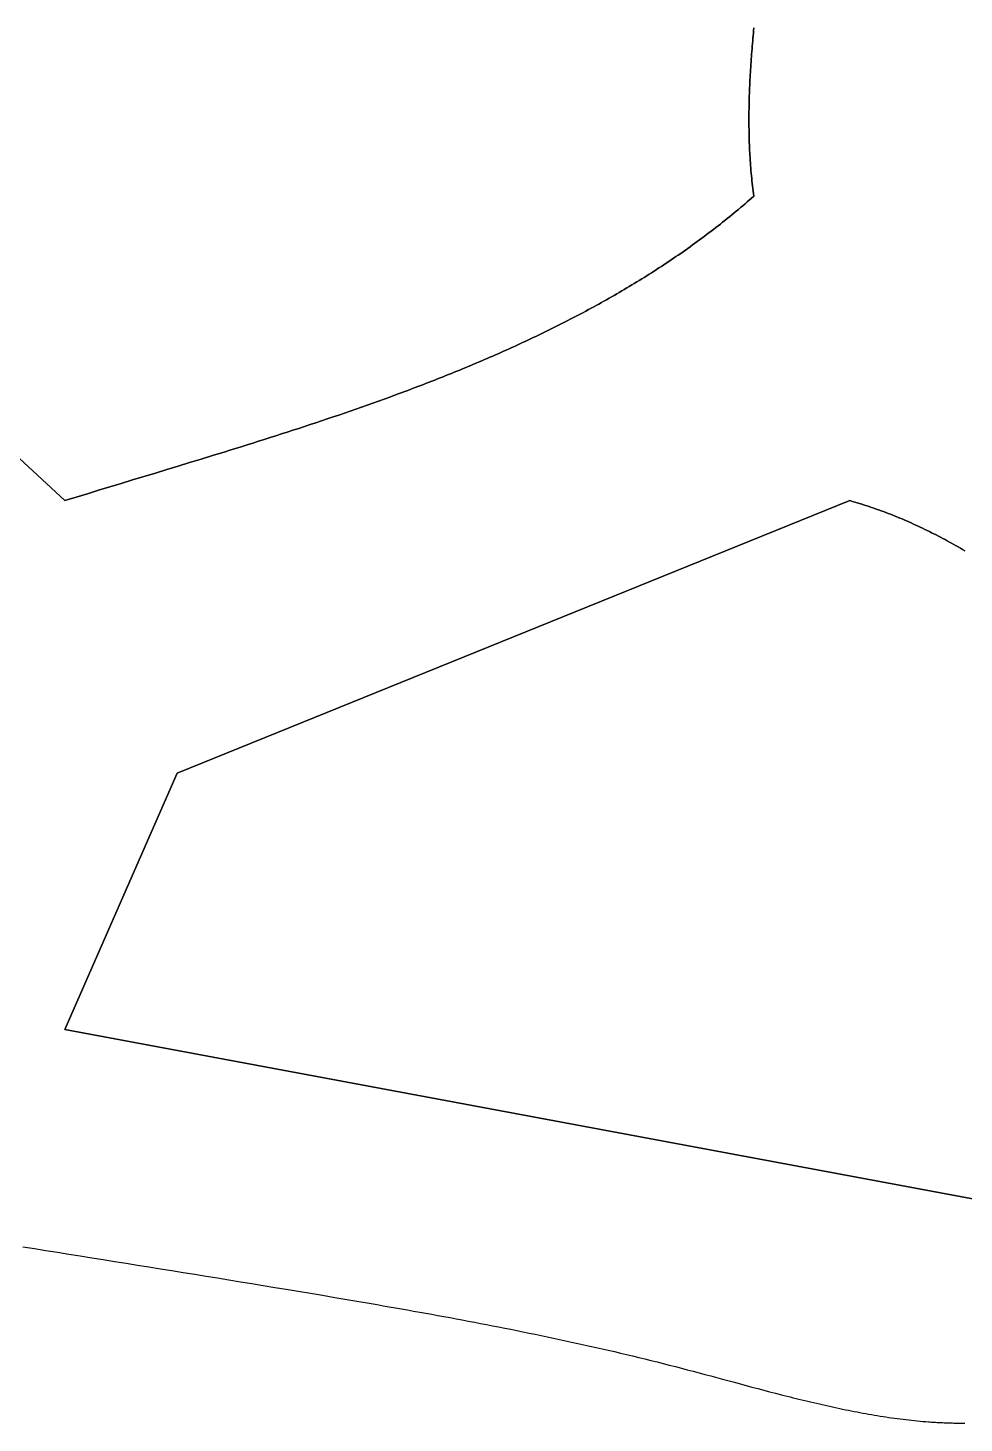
# Model space of a CAD drawing. Header units: millimetres. Extents: x -97041 to 275168, y -12500 to 263793.
# Drawn here: x 173182 to 190351, y 2132 to 27709 of the extents above; entities that cross this region are included whole.
import ezdxf

# ---------------------------------------------------------------- set-up
doc = ezdxf.new("R2010")
doc.units = ezdxf.units.MM
doc.layers.add('CLOSED_AREAS', color=7, linetype='Continuous')
doc.layers.add('REGION_HOLES', color=7, linetype='Continuous')

msp = doc.modelspace()

# ---------------------------------------------------------------- linework, layer by layer
at = {"layer": 'CLOSED_AREAS'}
for points in [[(165929.713, 26387.297), (173861.679, 19042.885), (173964.217, 19074.689), (174066.929, 19106.445), (174169.807, 19138.159), (174272.847, 19169.837), (174479.39, 19233.106), (174686.512, 19296.296), (174894.17, 19359.451), (175102.318, 19422.616), (175519.91, 19549.154), (175729.264, 19612.616), (175938.931, 19676.265), (176148.867, 19740.147), (176359.027, 19804.305), (176569.367, 19868.784), (176674.59, 19901.158), (176779.842, 19933.629), (176885.117, 19966.203), (176990.408, 19998.884), (177095.711, 20031.68), (177201.021, 20064.594), (177306.33, 20097.633), (177411.635, 20130.803), (177516.929, 20164.108), (177622.207, 20197.555), (177727.463, 20231.148), (177832.692, 20264.895), (177937.889, 20298.799), (178043.046, 20332.867), (178148.16, 20367.104), (178253.224, 20401.516), (178358.234, 20436.109), (178463.182, 20470.887), (178568.065, 20505.856), (178672.876, 20541.023), (178777.609, 20576.392), (178882.26, 20611.969), (178986.822, 20647.76), (179091.291, 20683.771), (179195.66, 20720.006), (179299.924, 20756.471), (179404.077, 20793.172), (179508.114, 20830.115), (179612.03, 20867.305), (179715.818, 20904.747), (179819.473, 20942.447), (179922.991, 20980.412), (179974.695, 20999.494), (180026.364, 21018.645), (180077.995, 21037.864), (180129.587, 21057.153), (180181.141, 21076.512), (180232.656, 21095.942), (180284.13, 21115.443), (180335.564, 21135.016), (180386.956, 21154.662), (180438.306, 21174.382), (180489.613, 21194.176), (180540.876, 21214.045), (180592.095, 21233.99), (180643.269, 21254.011), (180694.397, 21274.109), (180745.479, 21294.284), (180796.514, 21314.539), (180847.501, 21334.872), (180898.44, 21355.285), (180949.329, 21375.779), (181000.168, 21396.353), (181050.957, 21417.01), (181101.695, 21437.749), (181152.381, 21458.572), (181203.014, 21479.479), (181253.594, 21500.47), (181304.119, 21521.547), (181354.59, 21542.709), (181405.006, 21563.959), (181455.365, 21585.296), (181505.668, 21606.721), (181555.913, 21628.235), (181606.1, 21649.838), (181656.228, 21671.532), (181706.297, 21693.317), (181756.305, 21715.193), (181806.252, 21737.161), (181856.138, 21759.223), (181905.961, 21781.378), (181955.721, 21803.628), (182005.417, 21825.973), (182055.049, 21848.414), (182104.616, 21870.951), (182154.117, 21893.585), (182203.551, 21916.317), (182252.918, 21939.148), (182302.218, 21962.078), (182351.448, 21985.108), (182400.61, 22008.239), (182449.701, 22031.471), (182498.722, 22054.805), (182547.671, 22078.242), (182596.548, 22101.782), (182645.352, 22125.426), (182694.083, 22149.176), (182742.74, 22173.03), (182791.322, 22196.991), (182839.828, 22221.059), (182888.258, 22245.235), (182936.611, 22269.518), (182984.887, 22293.911), (183033.084, 22318.414), (183081.202, 22343.026), (183129.241, 22367.75), (183177.199, 22392.586), (183225.075, 22417.534), (183272.871, 22442.595), (183320.583, 22467.771), (183368.212, 22493.06), (183415.758, 22518.465), (183463.219, 22543.986), (183510.595, 22569.624), (183557.884, 22595.379), (183605.087, 22621.252), (183652.203, 22647.243), (183699.23, 22673.354), (183746.169, 22699.586), (183793.019, 22725.938), (183839.778, 22752.411), (183886.446, 22779.007), (183933.023, 22805.725), (183979.508, 22832.567), (184025.899, 22859.534), (184072.198, 22886.625), (184118.401, 22913.842), (184164.51, 22941.186), (184210.523, 22968.656), (184256.44, 22996.254), (184302.26, 23023.981), (184347.982, 23051.837), (184393.605, 23079.823), (184439.129, 23107.939), (184484.554, 23136.186), (184529.878, 23164.566), (184575.1, 23193.078), (184620.221, 23221.723), (184665.239, 23250.502), (184710.154, 23279.416), (184754.964, 23308.465), (184799.67, 23337.651), (184844.271, 23366.973), (184888.765, 23396.433), (184933.153, 23426.031), (184977.433, 23455.768), (185021.605, 23485.644), (185065.668, 23515.661), (185109.622, 23545.818), (185153.465, 23576.117), (185197.197, 23606.559), (185240.818, 23637.143), (185284.326, 23667.872), (185327.721, 23698.744), (185371.002, 23729.762), (185414.169, 23760.926), (185457.221, 23792.236), (185500.157, 23823.693), (185542.977, 23855.299), (185585.679, 23887.053), (185628.264, 23918.956), (185670.729, 23951.009), (185713.076, 23983.213), (185755.302, 24015.568), (185797.408, 24048.075), (185839.392, 24080.735), (185881.255, 24113.549), (185922.994, 24146.516), (185964.61, 24179.639), (186006.102, 24212.917), (186047.469, 24246.351), (186088.711, 24279.942), (186129.826, 24313.691), (186170.815, 24347.598), (186211.675, 24381.664), (186252.408, 24415.89), (186293.011, 24450.277), (186333.485, 24484.824), (186373.828, 24519.533), (186414.04, 24554.405), (186454.12, 24589.44), (186494.068, 24624.638), (186487.856, 24671.242), (186481.889, 24717.883), (186476.166, 24764.562), (186470.685, 24811.278), (186465.442, 24858.03), (186460.436, 24904.818), (186455.664, 24951.641), (186451.123, 24998.499), (186446.812, 25045.391), (186442.727, 25092.317), (186438.866, 25139.276), (186435.227, 25186.268), (186431.808, 25233.292), (186428.605, 25280.348), (186425.617, 25327.435), (186422.841, 25374.553), (186420.275, 25421.701), (186417.916, 25468.879), (186415.761, 25516.086), (186413.809, 25563.321), (186412.057, 25610.585), (186410.502, 25657.876), (186409.142, 25705.194), (186407.975, 25752.539), (186406.997, 25799.91), (186406.208, 25847.307), (186405.603, 25894.729), (186405.182, 25942.175), (186404.94, 25989.645), (186404.877, 26037.139), (186404.989, 26084.655), (186405.274, 26132.195), (186405.73, 26179.756), (186406.354, 26227.339), (186407.143, 26274.942), (186408.096, 26322.566), (186409.21, 26370.211), (186410.482, 26417.874), (186411.91, 26465.556), (186413.492, 26513.257), (186415.224, 26560.976), (186417.105, 26608.712), (186419.133, 26656.465), (186421.304, 26704.234), (186423.617, 26752.019), (186426.068, 26799.82), (186428.656, 26847.635), (186431.378, 26895.465), (186434.232, 26943.308), (186437.215, 26991.165), (186440.324, 27039.034), (186443.558, 27086.916), (186446.913, 27134.809), (186450.388, 27182.714), (186453.98, 27230.629), (186457.686, 27278.555), (186461.504, 27326.49), (186465.432, 27374.435), (186469.468, 27422.388), (186473.607, 27470.349), (186477.85, 27518.318), (186482.192, 27566.294), (186486.631, 27614.277), (186491.166, 27662.266), (186495.793, 27710.26)], [(190363.547, 18123.474), (190323.524, 18146.963), (190283.424, 18170.269), (190243.248, 18193.39), (190202.995, 18216.325), (190162.664, 18239.072), (190122.255, 18261.629), (190081.766, 18283.996), (190041.198, 18306.17), (190000.55, 18328.151), (189959.82, 18349.935), (189919.009, 18371.522), (189878.115, 18392.911), (189837.138, 18414.099), (189796.078, 18435.085), (189754.934, 18455.868), (189713.704, 18476.446), (189672.389, 18496.817), (189630.988, 18516.98), (189589.5, 18536.933), (189547.924, 18556.675), (189506.26, 18576.204), (189464.507, 18595.518), (189422.665, 18614.616), (189380.733, 18633.497), (189338.71, 18652.159), (189296.595, 18670.6), (189254.388, 18688.818), (189212.089, 18706.813), (189169.696, 18724.583), (189127.209, 18742.125), (189084.628, 18759.439), (189041.951, 18776.522), (188999.178, 18793.374), (188956.309, 18809.993), (188913.342, 18826.376), (188870.278, 18842.524), (188827.114, 18858.433), (188783.852, 18874.103), (188740.49, 18889.531), (188697.027, 18904.717), (188653.463, 18919.659), (188609.797, 18934.355), (188566.029, 18948.804), (188522.158, 18963.003), (188478.182, 18976.952), (188434.103, 18990.649), (188389.918, 19004.093), (188345.628, 19017.281), (188301.231, 19030.212), (188256.727, 19042.885), (175918.114, 14048.684), (173861.679, 9348.26), (191194.492, 6116.719)], [(173091.822, 5363.246), (173302.106, 5330.308), (173512.345, 5297.286), (173722.537, 5264.183), (173932.683, 5230.998), (174142.784, 5197.731), (174352.84, 5164.385), (174562.852, 5130.958), (174772.818, 5097.453), (174982.741, 5063.869), (175192.621, 5030.207), (175402.456, 4996.468), (175612.249, 4962.652), (175821.999, 4928.76), (176031.707, 4894.793), (176241.373, 4860.751), (176450.997, 4826.634), (176660.58, 4792.445), (176870.122, 4758.182), (177079.623, 4723.847), (177289.084, 4689.44), (177498.506, 4654.962), (177707.887, 4620.413), (177917.229, 4585.795), (178140.021, 4548.864), (178362.774, 4511.818), (178585.495, 4474.62), (178808.191, 4437.236), (179030.866, 4399.628), (179253.526, 4361.76), (179364.853, 4342.718), (179476.179, 4323.597), (179587.504, 4304.392), (179698.829, 4285.1), (179810.156, 4265.716), (179921.483, 4246.236), (180032.814, 4226.654), (180144.147, 4206.966), (180255.485, 4187.168), (180366.827, 4167.255), (180478.175, 4147.223), (180589.528, 4127.067), (180700.889, 4106.783), (180812.257, 4086.365), (180923.634, 4065.81), (181035.02, 4045.114), (181146.416, 4024.27), (181257.822, 4003.276), (181369.24, 3982.125), (181480.67, 3960.815), (181592.113, 3939.34), (181703.57, 3917.696), (181815.041, 3895.878), (181926.527, 3873.881), (182038.029, 3851.702), (182149.548, 3829.336), (182261.084, 3806.777), (182372.638, 3784.022), (182484.211, 3761.067), (182595.804, 3737.905), (182707.417, 3714.534), (182819.051, 3690.948), (182930.707, 3667.143), (183042.386, 3643.115), (183154.088, 3618.858), (183265.814, 3594.368), (183377.566, 3569.642), (183489.342, 3544.673), (183601.145, 3519.459), (183712.976, 3493.993), (183824.834, 3468.272), (183936.72, 3442.291), (184048.636, 3416.046), (184160.582, 3389.532), (184272.559, 3362.744), (184384.568, 3335.678), (184496.609, 3308.33), (184608.683, 3280.694), (184720.791, 3252.767), (184832.933, 3224.544), (184945.111, 3196.02), (185057.324, 3167.191), (185165.268, 3139.181), (185273.239, 3110.92), (185381.231, 3082.442), (185489.239, 3053.78), (185597.256, 3024.969), (185705.275, 2996.044), (185921.298, 2937.988), (186137.255, 2879.888), (186245.194, 2850.908), (186353.099, 2822.019), (186460.962, 2793.258), (186568.777, 2764.657), (186676.539, 2736.252), (186784.241, 2708.077), (186891.877, 2680.166), (186999.44, 2652.553), (187053.192, 2638.87), (187106.924, 2625.274), (187160.635, 2611.77), (187214.324, 2598.363), (187267.99, 2585.056), (187321.632, 2571.853), (187375.25, 2558.76), (187428.843, 2545.78), (187482.409, 2532.918), (187535.949, 2520.178), (187589.462, 2507.564), (187642.946, 2495.081), (187696.401, 2482.733), (187749.826, 2470.524), (187803.221, 2458.458), (187856.584, 2446.54), (187909.915, 2434.775), (187963.212, 2423.166), (188016.476, 2411.717), (188069.706, 2400.434), (188122.9, 2389.32), (188176.058, 2378.38), (188229.179, 2367.618), (188282.262, 2357.037), (188335.307, 2346.644), (188388.313, 2336.441), (188441.278, 2326.434), (188494.203, 2316.626), (188547.086, 2307.021), (188599.926, 2297.625), (188652.724, 2288.441), (188705.477, 2279.474), (188758.186, 2270.728), (188810.849, 2262.207), (188863.466, 2253.916), (188916.035, 2245.858), (188968.557, 2238.039), (189021.03, 2230.463), (189073.454, 2223.133), (189125.827, 2216.054), (189178.149, 2209.23), (189230.42, 2202.667), (189282.638, 2196.367), (189334.802, 2190.336), (189386.913, 2184.577), (189438.968, 2179.095), (189490.968, 2173.894), (189542.911, 2168.979), (189594.797, 2164.354), (189646.625, 2160.023), (189698.394, 2155.99), (189724.256, 2154.087), (189750.103, 2152.26), (189775.935, 2150.51), (189801.752, 2148.837), (189827.553, 2147.242), (189853.339, 2145.726), (189879.11, 2144.288), (189904.865, 2142.93), (189930.604, 2141.652), (189956.328, 2140.454), (189982.035, 2139.337), (190007.727, 2138.302), (190033.403, 2137.349), (190059.062, 2136.479), (190084.705, 2135.692), (190110.332, 2134.989), (190135.942, 2134.37), (190161.536, 2133.835), (190187.113, 2133.387), (190212.673, 2133.024), (190238.216, 2132.747), (190263.743, 2132.558), (190289.252, 2132.456), (190314.744, 2132.442), (190340.219, 2132.517), (190365.676, 2132.68)]]:
    msp.add_lwpolyline(points, dxfattribs=at)
at = {"layer": 'REGION_HOLES'}
for points in [[(186495.793, 27710.26), (186491.166, 27662.266), (186486.631, 27614.277), (186482.192, 27566.294), (186477.85, 27518.318), (186473.607, 27470.349), (186469.468, 27422.388), (186465.432, 27374.435), (186461.504, 27326.49), (186457.686, 27278.555), (186453.98, 27230.629), (186450.388, 27182.714), (186446.913, 27134.809), (186443.558, 27086.916), (186440.324, 27039.034), (186437.215, 26991.165), (186434.232, 26943.308), (186431.378, 26895.465), (186428.656, 26847.635), (186426.068, 26799.82), (186423.617, 26752.019), (186421.304, 26704.234), (186419.133, 26656.465), (186417.105, 26608.712), (186415.224, 26560.976), (186413.492, 26513.257), (186411.91, 26465.556), (186410.482, 26417.874), (186409.21, 26370.211), (186408.096, 26322.566), (186407.143, 26274.942), (186406.354, 26227.339), (186405.73, 26179.756), (186405.274, 26132.195), (186404.989, 26084.655), (186404.877, 26037.139), (186404.94, 25989.645), (186405.182, 25942.175), (186405.603, 25894.729), (186406.208, 25847.307), (186406.997, 25799.91), (186407.975, 25752.539), (186409.142, 25705.194), (186410.502, 25657.876), (186412.057, 25610.585), (186413.809, 25563.321), (186415.761, 25516.086), (186417.916, 25468.879), (186420.275, 25421.701), (186422.841, 25374.553), (186425.617, 25327.435), (186428.605, 25280.348), (186431.808, 25233.292), (186435.227, 25186.268), (186438.866, 25139.276), (186442.727, 25092.317), (186446.812, 25045.391), (186451.123, 24998.499), (186455.664, 24951.641), (186460.436, 24904.818), (186465.442, 24858.03), (186470.685, 24811.278), (186476.166, 24764.562), (186481.889, 24717.883), (186487.856, 24671.242), (186494.068, 24624.638), (186454.12, 24589.44), (186414.04, 24554.405), (186373.828, 24519.533), (186333.485, 24484.824), (186293.011, 24450.277), (186252.408, 24415.89), (186211.675, 24381.664), (186170.815, 24347.598), (186129.826, 24313.691), (186088.711, 24279.942), (186047.469, 24246.351), (186006.102, 24212.917), (185964.61, 24179.639), (185922.994, 24146.516), (185881.255, 24113.549), (185839.392, 24080.735), (185797.408, 24048.075), (185755.302, 24015.568), (185713.076, 23983.213), (185670.729, 23951.009), (185628.264, 23918.956), (185585.679, 23887.053), (185542.977, 23855.299), (185500.157, 23823.693), (185457.221, 23792.236), (185414.169, 23760.926), (185371.002, 23729.762), (185327.721, 23698.744), (185284.326, 23667.872), (185240.818, 23637.143), (185197.197, 23606.559), (185153.465, 23576.117), (185109.622, 23545.818), (185065.668, 23515.661), (185021.605, 23485.644), (184977.433, 23455.768), (184933.153, 23426.031), (184888.765, 23396.433), (184844.271, 23366.973), (184799.67, 23337.651), (184754.964, 23308.465), (184710.154, 23279.416), (184665.239, 23250.502), (184620.221, 23221.723), (184575.1, 23193.078), (184529.878, 23164.566), (184484.554, 23136.186), (184439.129, 23107.939), (184393.605, 23079.823), (184347.982, 23051.837), (184302.26, 23023.981), (184256.44, 22996.254), (184210.523, 22968.656), (184164.51, 22941.186), (184118.401, 22913.842), (184072.198, 22886.625), (184025.899, 22859.534), (183979.508, 22832.567), (183933.023, 22805.725), (183886.446, 22779.007), (183839.778, 22752.411), (183793.019, 22725.938), (183746.169, 22699.586), (183699.23, 22673.354), (183652.203, 22647.243), (183605.087, 22621.252), (183557.884, 22595.379), (183510.595, 22569.624), (183463.219, 22543.986), (183415.758, 22518.465), (183368.212, 22493.06), (183320.583, 22467.771), (183272.871, 22442.595), (183225.075, 22417.534), (183177.199, 22392.586), (183129.241, 22367.75), (183081.202, 22343.026), (183033.084, 22318.414), (182984.887, 22293.911), (182936.611, 22269.518), (182888.258, 22245.235), (182839.828, 22221.059), (182791.322, 22196.991), (182742.74, 22173.03), (182694.083, 22149.176), (182645.352, 22125.426), (182596.548, 22101.782), (182547.671, 22078.242), (182498.722, 22054.805), (182449.701, 22031.471), (182400.61, 22008.239), (182351.448, 21985.108), (182302.218, 21962.078), (182252.918, 21939.148), (182203.551, 21916.317), (182154.117, 21893.585), (182104.616, 21870.951), (182055.049, 21848.414), (182005.417, 21825.973), (181955.721, 21803.628), (181905.961, 21781.378), (181856.138, 21759.223), (181806.252, 21737.161), (181756.305, 21715.193), (181706.297, 21693.317), (181656.228, 21671.532), (181606.1, 21649.838), (181555.913, 21628.235), (181505.668, 21606.721), (181455.365, 21585.296), (181405.006, 21563.959), (181354.59, 21542.709), (181304.119, 21521.547), (181253.594, 21500.47), (181203.014, 21479.479), (181152.381, 21458.572), (181101.695, 21437.749), (181050.957, 21417.01), (181000.168, 21396.353), (180949.329, 21375.779), (180898.44, 21355.285), (180847.501, 21334.872), (180796.514, 21314.539), (180745.479, 21294.284), (180694.397, 21274.109), (180643.269, 21254.011), (180592.095, 21233.99), (180540.876, 21214.045), (180489.613, 21194.176), (180438.306, 21174.382), (180386.956, 21154.662), (180335.564, 21135.016), (180284.13, 21115.443), (180232.656, 21095.942), (180181.141, 21076.512), (180129.587, 21057.153), (180077.995, 21037.864), (180026.364, 21018.645), (179974.695, 20999.494), (179922.991, 20980.412), (179819.473, 20942.447), (179715.818, 20904.747), (179612.03, 20867.305), (179508.114, 20830.115), (179404.077, 20793.172), (179299.924, 20756.471), (179195.66, 20720.006), (179091.291, 20683.771), (178986.822, 20647.76), (178882.26, 20611.969), (178777.609, 20576.392), (178672.876, 20541.023), (178568.065, 20505.856), (178463.182, 20470.887), (178358.234, 20436.109), (178253.224, 20401.516), (178148.16, 20367.104), (178043.046, 20332.867), (177937.889, 20298.799), (177832.692, 20264.895), (177727.463, 20231.148), (177622.207, 20197.555), (177516.929, 20164.108), (177411.635, 20130.803), (177306.33, 20097.633), (177201.021, 20064.594), (177095.711, 20031.68), (176990.408, 19998.884), (176885.117, 19966.203), (176779.842, 19933.629), (176674.59, 19901.158), (176569.367, 19868.784), (176359.027, 19804.305), (176148.867, 19740.147), (175938.931, 19676.265), (175729.264, 19612.616), (175519.91, 19549.154), (175102.318, 19422.616), (174894.17, 19359.451), (174686.512, 19296.296), (174479.39, 19233.106), (174272.847, 19169.837), (174169.807, 19138.159), (174066.929, 19106.445), (173964.217, 19074.689), (173861.679, 19042.885), (165929.713, 26387.297)], [(191194.492, 6116.719), (173861.679, 9348.26), (175918.114, 14048.684), (188256.727, 19042.885), (188301.231, 19030.212), (188345.628, 19017.281), (188389.918, 19004.093), (188434.103, 18990.649), (188478.182, 18976.952), (188522.158, 18963.003), (188566.029, 18948.804), (188609.797, 18934.355), (188653.463, 18919.659), (188697.027, 18904.717), (188740.49, 18889.531), (188783.852, 18874.103), (188827.114, 18858.433), (188870.278, 18842.524), (188913.342, 18826.376), (188956.309, 18809.993), (188999.178, 18793.374), (189041.951, 18776.522), (189084.628, 18759.439), (189127.209, 18742.125), (189169.696, 18724.583), (189212.089, 18706.813), (189254.388, 18688.818), (189296.595, 18670.6), (189338.71, 18652.159), (189380.733, 18633.497), (189422.665, 18614.616), (189464.507, 18595.518), (189506.26, 18576.204), (189547.924, 18556.675), (189589.5, 18536.933), (189630.988, 18516.98), (189672.389, 18496.817), (189713.704, 18476.446), (189754.934, 18455.868), (189796.078, 18435.085), (189837.138, 18414.099), (189878.115, 18392.911), (189919.009, 18371.522), (189959.82, 18349.935), (190000.55, 18328.151), (190041.198, 18306.17), (190081.766, 18283.996), (190122.255, 18261.629), (190162.664, 18239.072), (190202.995, 18216.325), (190243.248, 18193.39), (190283.424, 18170.269), (190323.524, 18146.963), (190363.547, 18123.474)]]:
    msp.add_lwpolyline(points, dxfattribs=at)

doc.saveas('drawing.dxf')
